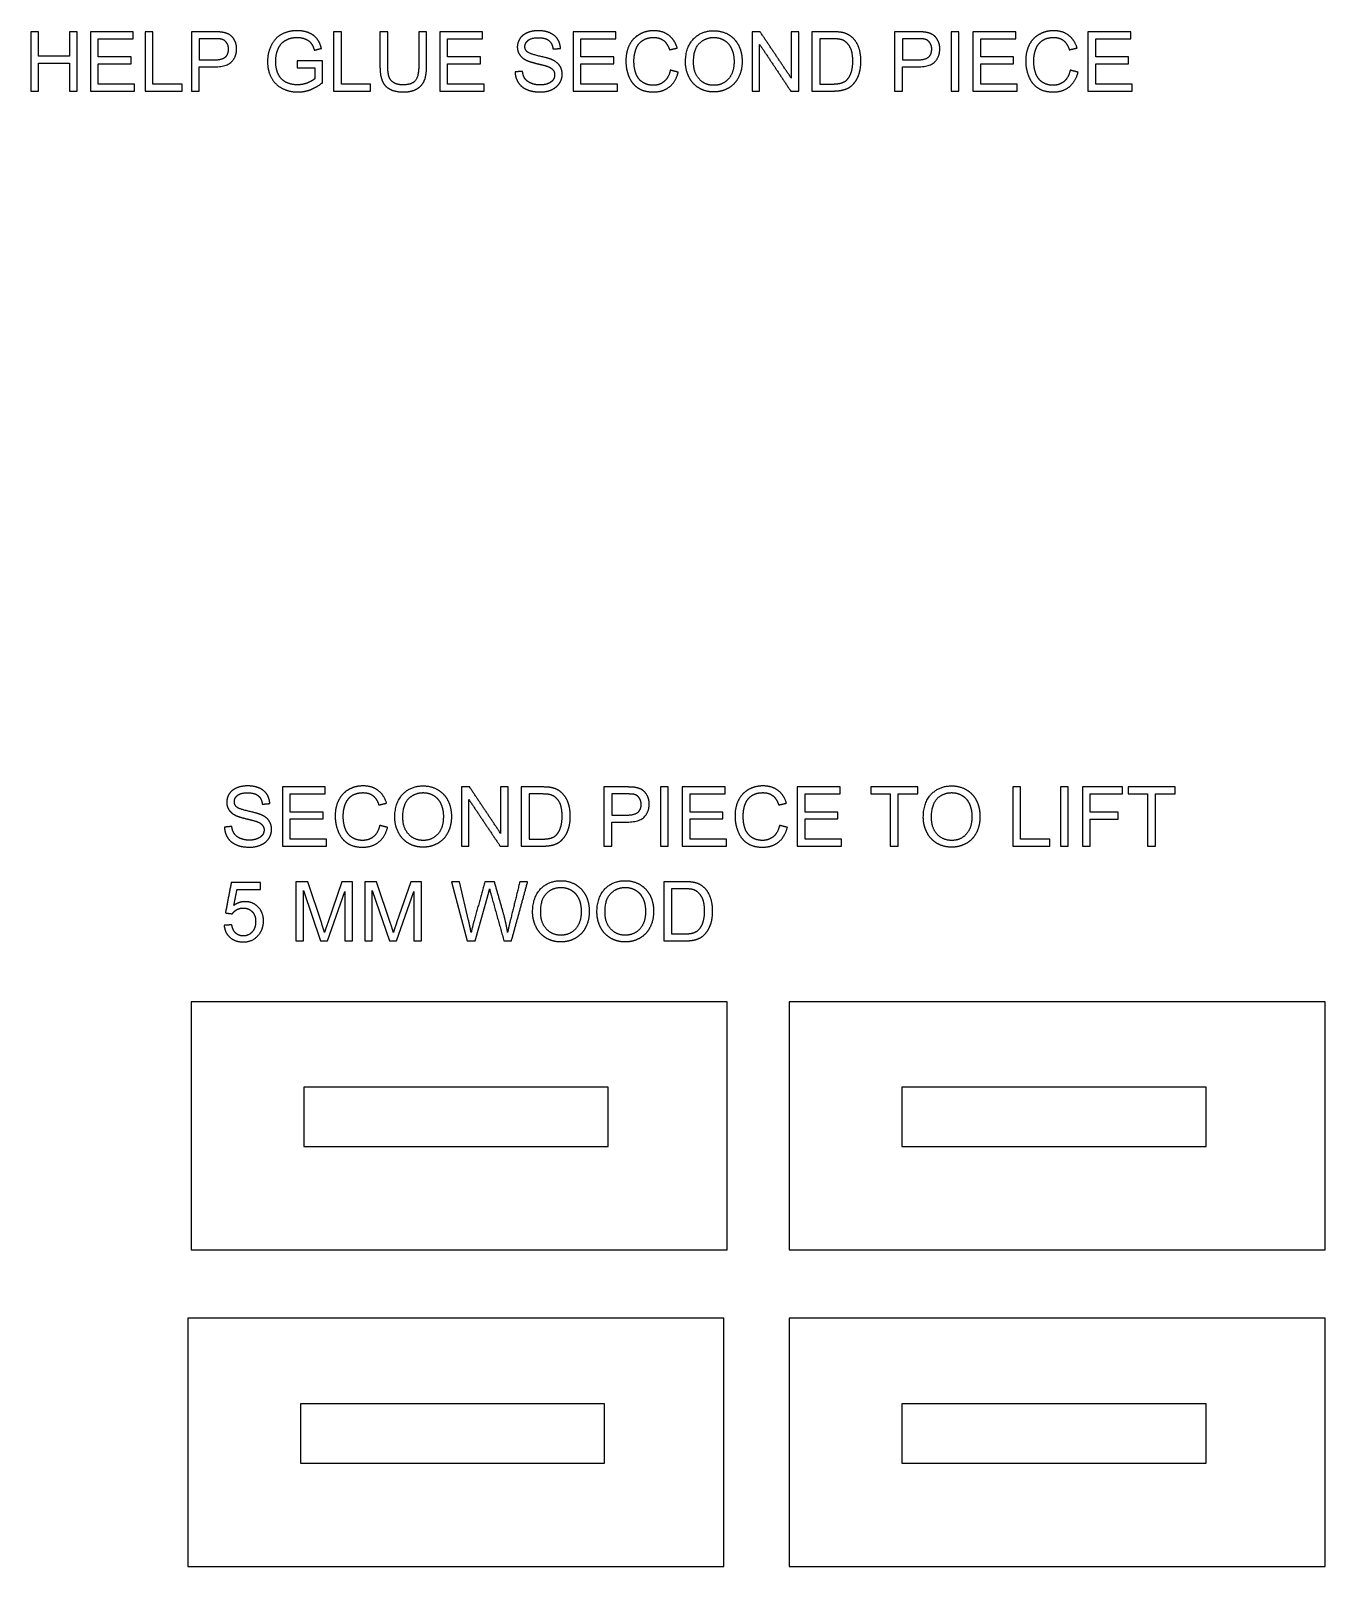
# Model space of a CAD drawing. Header units: millimetres. Extents: x -132 to 114, y -6 to 136.
# Drawn here: x 4.5 to 113.8, y -5.3 to 124.3 of the extents above; entities that cross this region are included whole.
import ezdxf

# ---------------------------------------------------------------- set-up
doc = ezdxf.new("R2010")
doc.units = ezdxf.units.MM
doc.layers.add('Layer 01', color=12, linetype='Continuous', true_color=0xc80000)
doc.layers.add('Layer 03', color=5, linetype='Continuous', true_color=0x0000ff)

msp = doc.modelspace()

# ---------------------------------------------------------------- linework, layer by layer
at = {"layer": 'Layer 01'}
for p, q in [((19.98, 124.21), (18.1, 124.21)), ((18.1, 124.21), (18.1, 119.21)), ((20.03, 123.62), (18.76, 123.62)), ((18.76, 123.62), (18.76, 121.84)), ((37.94, 124.21), (37.28, 124.21)), ((37.28, 124.21), (37.28, 121.33)), ((37.94, 121.32), (37.94, 124.21)), ((72.18, 124.21), (70.46, 124.21)), ((70.46, 124.21), (70.46, 119.21)), ((72.17, 123.62), (71.12, 123.62)), ((71.12, 123.62), (71.12, 119.8)), ((79.33, 124.21), (77.44, 124.21)), ((77.44, 124.21), (77.44, 119.21)), ((79.38, 123.62), (78.1, 123.62)), ((78.1, 123.62), (78.1, 121.84)), ((18.76, 121.84), (20.05, 121.84)), ((78.1, 121.84), (79.39, 121.84)), ((18.76, 119.21), (18.76, 121.25)), ((18.76, 121.25), (20.04, 121.25)), ((29.15, 121.76), (27.03, 121.76)), ((27.03, 121.76), (27.03, 121.17)), ((27.03, 121.17), (28.5, 121.17)), ((28.5, 121.17), (28.5, 120.24)), ((29.15, 119.91), (29.15, 121.76)), ((78.1, 119.21), (78.1, 121.25)), ((78.1, 121.25), (79.38, 121.25)), ((71.12, 119.8), (72.19, 119.8)), ((18.1, 119.21), (18.76, 119.21)), ((70.46, 119.21), (72.26, 119.21)), ((77.44, 119.21), (78.1, 119.21)), ((47.66, 60.47), (45.93, 60.47)), ((45.93, 60.47), (45.93, 55.48)), ((47.65, 59.88), (46.6, 59.88)), ((46.6, 59.88), (46.6, 56.07)), ((54.8, 60.47), (52.91, 60.47)), ((52.91, 60.47), (52.91, 55.48)), ((54.85, 59.88), (53.58, 59.88)), ((53.58, 59.88), (53.58, 58.1)), ((53.58, 58.1), (54.87, 58.1)), ((53.58, 55.48), (53.58, 57.51)), ((53.58, 57.51), (54.86, 57.51)), ((46.6, 56.07), (47.66, 56.07)), ((45.93, 55.48), (47.74, 55.48)), ((52.91, 55.48), (53.58, 55.48)), ((27.91, 52.47), (26.91, 52.47)), ((26.91, 52.47), (26.91, 47.48)), ((29.09, 48.94), (27.91, 52.47)), ((30.79, 52.47), (29.6, 49)), ((31.68, 52.47), (30.79, 52.47)), ((31.68, 47.48), (31.68, 52.47)), ((33.72, 52.47), (32.73, 52.47)), ((32.73, 52.47), (32.73, 47.48)), ((34.91, 48.94), (33.72, 52.47)), ((36.61, 52.47), (35.41, 49)), ((37.5, 52.47), (36.61, 52.47)), ((37.5, 47.48), (37.5, 52.47)), ((40.73, 52.47), (40.05, 52.47)), ((40.05, 52.47), (41.37, 47.48)), ((41.49, 49.2), (40.73, 52.47)), ((59.67, 52.47), (57.95, 52.47)), ((57.95, 52.47), (57.95, 47.48)), ((59.66, 51.88), (58.61, 51.88)), ((58.61, 51.88), (58.61, 48.07)), ((27.55, 47.48), (27.55, 51.73)), ((27.55, 51.73), (29, 47.48)), ((29.59, 47.48), (31.04, 51.66)), ((31.04, 51.66), (31.04, 47.48)), ((33.36, 47.48), (33.36, 51.73)), ((33.36, 51.73), (34.81, 47.48)), ((35.41, 47.48), (36.86, 51.66)), ((36.86, 51.66), (36.86, 47.48)), ((42.05, 47.48), (43.11, 51.28)), ((58.61, 48.07), (59.68, 48.07)), ((26.91, 47.48), (27.55, 47.48)), ((29, 47.48), (29.59, 47.48)), ((31.04, 47.48), (31.68, 47.48)), ((32.73, 47.48), (33.36, 47.48)), ((34.81, 47.48), (35.41, 47.48)), ((36.86, 47.48), (37.5, 47.48)), ((41.37, 47.48), (42.05, 47.48)), ((57.95, 47.48), (59.75, 47.48))]:
    msp.add_line(p, q, dxfattribs=at)
for points in [[(5.2, 124.21), (4.87, 124.21), (4.54, 124.21)], [(4.54, 124.21), (4.54, 121.71), (4.54, 119.21)], [(5.2, 122.16), (5.2, 123.18), (5.2, 124.21)], [(8.46, 124.21), (8.13, 124.21), (7.8, 124.21)], [(7.8, 124.21), (7.8, 123.18), (7.8, 122.16)], [(8.46, 119.21), (8.46, 121.71), (8.46, 124.21)], [(13.18, 124.21), (11.38, 124.21), (9.57, 124.21)], [(9.57, 124.21), (9.57, 121.71), (9.57, 119.21)], [(10.23, 122.09), (10.23, 122.86), (10.23, 123.62)], [(10.23, 123.62), (11.71, 123.62), (13.18, 123.62)], [(13.18, 123.62), (13.18, 123.92), (13.18, 124.21)], [(14.85, 124.21), (14.52, 124.21), (14.19, 124.21)], [(14.19, 124.21), (14.19, 121.71), (14.19, 119.21)], [(14.85, 119.8), (14.85, 122.01), (14.85, 124.21)], [(30.75, 124.21), (30.42, 124.21), (30.09, 124.21)], [(30.09, 124.21), (30.09, 121.71), (30.09, 119.21)], [(30.75, 119.8), (30.75, 122.01), (30.75, 124.21)], [(34.67, 124.21), (34.34, 124.21), (34.01, 124.21)], [(34.01, 124.21), (34.01, 122.77), (34.01, 121.32)], [(34.67, 121.33), (34.67, 122.77), (34.67, 124.21)], [(42.67, 124.21), (40.86, 124.21), (39.06, 124.21)], [(39.06, 124.21), (39.06, 121.71), (39.06, 119.21)], [(39.72, 122.09), (39.72, 122.86), (39.72, 123.62)], [(39.72, 123.62), (41.19, 123.62), (42.67, 123.62)], [(42.67, 123.62), (42.67, 123.92), (42.67, 124.21)], [(53.92, 124.21), (52.11, 124.21), (50.31, 124.21)], [(50.31, 124.21), (50.31, 121.71), (50.31, 119.21)], [(50.97, 122.09), (50.97, 122.86), (50.97, 123.62)], [(50.97, 123.62), (52.44, 123.62), (53.92, 123.62)], [(53.92, 123.62), (53.92, 123.92), (53.92, 124.21)], [(66.09, 124.21), (65.75, 124.21), (65.41, 124.21)], [(65.41, 124.21), (65.41, 121.71), (65.41, 119.21)], [(66.05, 119.21), (66.05, 121.18), (66.05, 123.14)], [(66.05, 123.14), (67.36, 121.18), (68.67, 119.21)], [(68.72, 120.29), (67.4, 122.25), (66.09, 124.21)], [(69.35, 124.21), (69.03, 124.21), (68.72, 124.21)], [(68.72, 124.21), (68.72, 122.25), (68.72, 120.29)], [(69.35, 119.21), (69.35, 121.71), (69.35, 124.21)], [(82.87, 124.21), (82.54, 124.21), (82.21, 124.21)], [(82.21, 124.21), (82.21, 121.71), (82.21, 119.21)], [(82.87, 119.21), (82.87, 121.71), (82.87, 124.21)], [(87.66, 124.21), (85.86, 124.21), (84.05, 124.21)], [(84.05, 124.21), (84.05, 121.71), (84.05, 119.21)], [(84.71, 122.09), (84.71, 122.86), (84.71, 123.62)], [(84.71, 123.62), (86.19, 123.62), (87.66, 123.62)], [(87.66, 123.62), (87.66, 123.92), (87.66, 124.21)], [(97.36, 124.21), (95.55, 124.21), (93.75, 124.21)], [(93.75, 124.21), (93.75, 121.71), (93.75, 119.21)], [(94.41, 122.09), (94.41, 122.86), (94.41, 123.62)], [(94.41, 123.62), (95.88, 123.62), (97.36, 123.62)], [(97.36, 123.62), (97.36, 123.92), (97.36, 124.21)], [(7.8, 122.16), (6.5, 122.16), (5.2, 122.16)], [(13, 122.09), (11.61, 122.09), (10.23, 122.09)], [(13, 121.5), (13, 121.8), (13, 122.09)], [(28.47, 122.65), (28.77, 122.73), (29.07, 122.81)], [(42.48, 122.09), (41.1, 122.09), (39.72, 122.09)], [(42.48, 121.5), (42.48, 121.8), (42.48, 122.09)], [(48.61, 122.76), (48.92, 122.78), (49.24, 122.8)], [(53.73, 122.09), (52.35, 122.09), (50.97, 122.09)], [(53.73, 121.5), (53.73, 121.8), (53.73, 122.09)], [(58.44, 122.69), (58.77, 122.76), (59.09, 122.84)], [(87.48, 122.09), (86.09, 122.09), (84.71, 122.09)], [(87.48, 121.5), (87.48, 121.8), (87.48, 122.09)], [(92.18, 122.69), (92.51, 122.76), (92.83, 122.84)], [(97.17, 122.09), (95.79, 122.09), (94.41, 122.09)], [(97.17, 121.5), (97.17, 121.8), (97.17, 122.09)], [(5.2, 119.21), (5.2, 120.39), (5.2, 121.57)], [(5.2, 121.57), (6.5, 121.57), (7.8, 121.57)], [(7.8, 121.57), (7.8, 120.39), (7.8, 119.21)], [(10.23, 119.8), (10.23, 120.65), (10.23, 121.5)], [(10.23, 121.5), (11.61, 121.5), (13, 121.5)], [(39.72, 119.8), (39.72, 120.65), (39.72, 121.5)], [(39.72, 121.5), (41.1, 121.5), (42.48, 121.5)], [(46.04, 120.87), (45.72, 120.85), (45.41, 120.82)], [(50.97, 119.8), (50.97, 120.65), (50.97, 121.5)], [(50.97, 121.5), (52.35, 121.5), (53.73, 121.5)], [(59.18, 120.8), (58.85, 120.88), (58.51, 120.97)], [(84.71, 119.8), (84.71, 120.65), (84.71, 121.5)], [(84.71, 121.5), (86.09, 121.5), (87.48, 121.5)], [(92.92, 120.8), (92.59, 120.88), (92.26, 120.97)], [(94.41, 119.8), (94.41, 120.65), (94.41, 121.5)], [(94.41, 121.5), (95.79, 121.5), (97.17, 121.5)], [(13.3, 119.8), (11.77, 119.8), (10.23, 119.8)], [(13.3, 119.21), (13.3, 119.51), (13.3, 119.8)], [(17.31, 119.8), (16.08, 119.8), (14.85, 119.8)], [(17.31, 119.21), (17.31, 119.51), (17.31, 119.8)], [(33.21, 119.8), (31.98, 119.8), (30.75, 119.8)], [(33.21, 119.21), (33.21, 119.51), (33.21, 119.8)], [(42.79, 119.8), (41.25, 119.8), (39.72, 119.8)], [(42.79, 119.21), (42.79, 119.51), (42.79, 119.8)], [(54.04, 119.8), (52.5, 119.8), (50.97, 119.8)], [(54.04, 119.21), (54.04, 119.51), (54.04, 119.8)], [(87.78, 119.8), (86.24, 119.8), (84.71, 119.8)], [(87.78, 119.21), (87.78, 119.51), (87.78, 119.8)], [(97.48, 119.8), (95.94, 119.8), (94.41, 119.8)], [(97.48, 119.21), (97.48, 119.51), (97.48, 119.8)], [(4.54, 119.21), (4.87, 119.21), (5.2, 119.21)], [(7.8, 119.21), (8.13, 119.21), (8.46, 119.21)], [(9.57, 119.21), (11.44, 119.21), (13.3, 119.21)], [(14.19, 119.21), (15.75, 119.21), (17.31, 119.21)], [(30.09, 119.21), (31.65, 119.21), (33.21, 119.21)], [(39.06, 119.21), (40.92, 119.21), (42.79, 119.21)], [(50.31, 119.21), (52.17, 119.21), (54.04, 119.21)], [(65.41, 119.21), (65.73, 119.21), (66.05, 119.21)], [(68.67, 119.21), (69.01, 119.21), (69.35, 119.21)], [(82.21, 119.21), (82.54, 119.21), (82.87, 119.21)], [(84.05, 119.21), (85.91, 119.21), (87.78, 119.21)], [(93.75, 119.21), (95.61, 119.21), (97.48, 119.21)], [(29.39, 60.47), (27.59, 60.47), (25.78, 60.47)], [(25.78, 60.47), (25.78, 57.97), (25.78, 55.48)], [(26.44, 58.35), (26.44, 59.12), (26.44, 59.88)], [(26.44, 59.88), (27.92, 59.88), (29.39, 59.88)], [(29.39, 59.88), (29.39, 60.18), (29.39, 60.47)], [(41.57, 60.47), (41.23, 60.47), (40.89, 60.47)], [(40.89, 60.47), (40.89, 57.97), (40.89, 55.48)], [(44.19, 56.55), (42.88, 58.51), (41.57, 60.47)], [(44.82, 60.47), (44.51, 60.47), (44.19, 60.47)], [(44.19, 60.47), (44.19, 58.51), (44.19, 56.55)], [(44.82, 55.48), (44.82, 57.97), (44.82, 60.47)], [(58.34, 60.47), (58.01, 60.47), (57.68, 60.47)], [(57.68, 60.47), (57.68, 57.97), (57.68, 55.48)], [(58.34, 55.48), (58.34, 57.97), (58.34, 60.47)], [(63.14, 60.47), (61.33, 60.47), (59.52, 60.47)], [(59.52, 60.47), (59.52, 57.97), (59.52, 55.48)], [(60.18, 58.35), (60.18, 59.12), (60.18, 59.88)], [(60.18, 59.88), (61.66, 59.88), (63.14, 59.88)], [(63.14, 59.88), (63.14, 60.18), (63.14, 60.47)], [(72.83, 60.47), (71.03, 60.47), (69.22, 60.47)], [(69.22, 60.47), (69.22, 57.97), (69.22, 55.48)], [(69.88, 58.35), (69.88, 59.12), (69.88, 59.88)], [(69.88, 59.88), (71.36, 59.88), (72.83, 59.88)], [(72.83, 59.88), (72.83, 60.18), (72.83, 60.47)], [(79.39, 60.47), (77.41, 60.47), (75.43, 60.47)], [(75.43, 60.47), (75.43, 60.18), (75.43, 59.88)], [(75.43, 59.88), (76.25, 59.88), (77.07, 59.88)], [(77.07, 59.88), (77.07, 57.68), (77.07, 55.48)], [(77.73, 55.48), (77.73, 57.68), (77.73, 59.88)], [(77.73, 59.88), (78.56, 59.88), (79.39, 59.88)], [(79.39, 59.88), (79.39, 60.18), (79.39, 60.47)], [(88.07, 60.47), (87.74, 60.47), (87.41, 60.47)], [(87.41, 60.47), (87.41, 57.97), (87.41, 55.48)], [(88.07, 56.07), (88.07, 58.27), (88.07, 60.47)], [(92.09, 60.47), (91.76, 60.47), (91.43, 60.47)], [(91.43, 60.47), (91.43, 57.97), (91.43, 55.48)], [(92.09, 55.48), (92.09, 57.97), (92.09, 60.47)], [(96.66, 60.47), (94.98, 60.47), (93.29, 60.47)], [(93.29, 60.47), (93.29, 57.97), (93.29, 55.48)], [(93.95, 58.34), (93.95, 59.11), (93.95, 59.88)], [(93.95, 59.88), (95.31, 59.88), (96.66, 59.88)], [(96.66, 59.88), (96.66, 60.18), (96.66, 60.47)], [(101.1, 60.47), (99.12, 60.47), (97.14, 60.47)], [(97.14, 60.47), (97.14, 60.18), (97.14, 59.88)], [(97.14, 59.88), (97.97, 59.88), (98.79, 59.88)], [(98.79, 59.88), (98.79, 57.68), (98.79, 55.48)], [(99.45, 55.48), (99.45, 57.68), (99.45, 59.88)], [(99.45, 59.88), (100.28, 59.88), (101.1, 59.88)], [(101.1, 59.88), (101.1, 60.18), (101.1, 60.47)], [(24.08, 59.02), (24.4, 59.04), (24.71, 59.07)], [(29.21, 58.35), (27.82, 58.35), (26.44, 58.35)], [(29.21, 57.77), (29.21, 58.06), (29.21, 58.35)], [(33.91, 58.95), (34.24, 59.03), (34.56, 59.1)], [(41.52, 55.48), (41.52, 57.44), (41.52, 59.4)], [(41.52, 59.4), (42.83, 57.44), (44.15, 55.48)], [(62.95, 58.35), (61.57, 58.35), (60.18, 58.35)], [(62.95, 57.77), (62.95, 58.06), (62.95, 58.35)], [(67.66, 58.95), (67.98, 59.03), (68.31, 59.1)], [(72.65, 58.35), (71.26, 58.35), (69.88, 58.35)], [(72.65, 57.77), (72.65, 58.06), (72.65, 58.35)], [(96.3, 58.34), (95.12, 58.34), (93.95, 58.34)], [(96.3, 57.75), (96.3, 58.04), (96.3, 58.34)], [(21.51, 57.14), (21.2, 57.11), (20.89, 57.08)], [(26.44, 56.07), (26.44, 56.92), (26.44, 57.77)], [(26.44, 57.77), (27.82, 57.77), (29.21, 57.77)], [(34.65, 57.06), (34.32, 57.14), (33.99, 57.23)], [(60.18, 56.07), (60.18, 56.92), (60.18, 57.77)], [(60.18, 57.77), (61.57, 57.77), (62.95, 57.77)], [(68.39, 57.06), (68.06, 57.14), (67.73, 57.23)], [(69.88, 56.07), (69.88, 56.92), (69.88, 57.77)], [(69.88, 57.77), (71.26, 57.77), (72.65, 57.77)], [(93.95, 55.48), (93.95, 56.61), (93.95, 57.75)], [(93.95, 57.75), (95.12, 57.75), (96.3, 57.75)], [(29.51, 56.07), (27.98, 56.07), (26.44, 56.07)], [(29.51, 55.48), (29.51, 55.77), (29.51, 56.07)], [(63.25, 56.07), (61.72, 56.07), (60.18, 56.07)], [(63.25, 55.48), (63.25, 55.77), (63.25, 56.07)], [(72.95, 56.07), (71.42, 56.07), (69.88, 56.07)], [(72.95, 55.48), (72.95, 55.77), (72.95, 56.07)], [(90.53, 56.07), (89.3, 56.07), (88.07, 56.07)], [(90.53, 55.48), (90.53, 55.77), (90.53, 56.07)], [(25.78, 55.48), (27.65, 55.48), (29.51, 55.48)], [(40.89, 55.48), (41.2, 55.48), (41.52, 55.48)], [(44.15, 55.48), (44.48, 55.48), (44.82, 55.48)], [(57.68, 55.48), (58.01, 55.48), (58.34, 55.48)], [(59.52, 55.48), (61.39, 55.48), (63.25, 55.48)], [(69.22, 55.48), (71.08, 55.48), (72.95, 55.48)], [(77.07, 55.48), (77.4, 55.48), (77.73, 55.48)], [(87.41, 55.48), (88.97, 55.48), (90.53, 55.48)], [(91.43, 55.48), (91.76, 55.48), (92.09, 55.48)], [(93.29, 55.48), (93.62, 55.48), (93.95, 55.48)], [(98.79, 55.48), (99.12, 55.48), (99.45, 55.48)], [(21.46, 52.4), (21.21, 51.12), (20.97, 49.84)], [(23.94, 52.4), (22.7, 52.4), (21.46, 52.4)], [(23.94, 51.82), (23.94, 52.11), (23.94, 52.4)], [(42.87, 52.47), (42.4, 50.79), (41.92, 49.1)], [(43.67, 52.47), (43.27, 52.47), (42.87, 52.47)], [(43.11, 51.28), (43.18, 51.53), (43.26, 51.87)], [(43.26, 51.87), (43.28, 51.76), (43.41, 51.28)], [(44.39, 49.94), (44.03, 51.21), (43.67, 52.47)], [(45.81, 52.47), (45.42, 50.87), (45.02, 49.26)], [(45.1, 47.48), (45.79, 49.97), (46.47, 52.47)], [(46.47, 52.47), (46.14, 52.47), (45.81, 52.47)], [(21.68, 50.48), (21.81, 51.15), (21.95, 51.82)], [(21.95, 51.82), (22.94, 51.82), (23.94, 51.82)], [(43.41, 51.28), (43.94, 49.38), (44.47, 47.48)], [(20.97, 49.84), (21.26, 49.8), (21.55, 49.76)], [(44.78, 48.18), (44.66, 49), (44.39, 49.94)], [(45.02, 49.26), (44.87, 48.65), (44.78, 48.18)], [(21.51, 48.84), (21.19, 48.81), (20.86, 48.79)], [(29.33, 48.2), (29.25, 48.44), (29.09, 48.94)], [(29.6, 49), (29.41, 48.47), (29.33, 48.2)], [(35.14, 48.2), (35.07, 48.44), (34.91, 48.94)], [(35.41, 49), (35.23, 48.47), (35.14, 48.2)], [(41.7, 48.18), (41.61, 48.68), (41.49, 49.2)], [(41.92, 49.1), (41.89, 48.98), (41.7, 48.18)], [(44.47, 47.48), (44.78, 47.48), (45.1, 47.48)]]:
    msp.add_open_spline(points, degree=2, dxfattribs=at)
for points, knots in [([(20.04, 121.25), (21.1, 121.25), (21.5, 121.69), (21.91, 122.13), (21.91, 122.77), (21.91, 123.14), (21.76, 123.45), (21.61, 123.76), (21.36, 123.93), (21.11, 124.1), (20.74, 124.16), (20.48, 124.21), (19.98, 124.21)], [-8, -8, -8, -7, -7, -6, -6, -5, -5, -4, -4, -3, -3, -2, -2, -2]), ([(20.05, 121.84), (20.69, 121.84), (20.96, 122.07), (21.23, 122.31), (21.23, 122.75), (21.23, 123.06), (21.07, 123.28), (20.91, 123.51), (20.65, 123.58), (20.48, 123.62), (20.03, 123.62)], [1, 1, 1, 2, 2, 3, 3, 4, 4, 5, 5, 6, 6, 6]), ([(29.07, 122.81), (28.94, 123.32), (28.69, 123.63), (28.44, 123.94), (28.01, 124.12), (27.57, 124.3), (27.03, 124.3), (26.28, 124.3), (25.71, 123.99), (25.13, 123.68), (24.83, 123.05), (24.52, 122.42), (24.52, 121.69), (24.52, 120.95), (24.83, 120.36), (25.14, 119.76), (25.74, 119.44), (26.34, 119.13), (27.08, 119.13), (27.62, 119.13), (28.14, 119.32), (28.66, 119.52), (29.15, 119.91)], [-16, -16, -16, -15, -15, -14, -14, -13, -13, -12, -12, -11, -11, -10, -10, -9, -9, -8, -8, -7, -7, -6, -6, -5, -5, -5]), ([(28.5, 120.24), (28.29, 120.06), (27.88, 119.89), (27.47, 119.73), (27.04, 119.73), (26.54, 119.73), (26.1, 119.94), (25.67, 120.16), (25.44, 120.61), (25.21, 121.06), (25.21, 121.73), (25.21, 122.27), (25.4, 122.74), (25.51, 123), (25.71, 123.23), (25.91, 123.45), (26.24, 123.59), (26.58, 123.73), (27.03, 123.73), (27.41, 123.73), (27.72, 123.6), (28.03, 123.47), (28.19, 123.25), (28.36, 123.03), (28.47, 122.65)], [-29, -29, -29, -28, -28, -27, -27, -26, -26, -25, -25, -24, -24, -23, -23, -22, -22, -21, -21, -20, -20, -19, -19, -18, -18, -17, -17, -17]), ([(45.41, 120.82), (45.43, 120.32), (45.69, 119.92), (45.95, 119.52), (46.41, 119.33), (46.87, 119.13), (47.54, 119.13), (48.08, 119.13), (48.51, 119.32), (48.93, 119.52), (49.16, 119.87), (49.39, 120.23), (49.39, 120.63), (49.39, 121.03), (49.18, 121.34), (48.97, 121.64), (48.54, 121.85), (48.24, 121.98), (47.43, 122.16), (46.63, 122.35), (46.44, 122.52), (46.24, 122.69), (46.24, 122.96), (46.24, 123.27), (46.52, 123.49), (46.79, 123.71), (47.39, 123.71), (47.97, 123.71), (48.26, 123.47), (48.56, 123.23), (48.61, 122.76)], [-50, -50, -50, -49, -49, -48, -48, -47, -47, -46, -46, -45, -45, -44, -44, -43, -43, -42, -42, -41, -41, -40, -40, -39, -39, -38, -38, -37, -37, -36, -36, -35, -35, -35]), ([(49.24, 122.8), (49.22, 123.24), (49, 123.59), (48.77, 123.94), (48.34, 124.12), (47.92, 124.3), (47.36, 124.3), (46.86, 124.3), (46.45, 124.13), (46.03, 123.96), (45.82, 123.63), (45.6, 123.3), (45.6, 122.92), (45.6, 122.57), (45.78, 122.3), (45.96, 122.02), (46.31, 121.83), (46.59, 121.69), (47.28, 121.52), (47.97, 121.35), (48.17, 121.28), (48.48, 121.16), (48.62, 120.98), (48.75, 120.81), (48.75, 120.57), (48.75, 120.34), (48.61, 120.14), (48.47, 119.95), (48.18, 119.83), (47.89, 119.72), (47.51, 119.72), (47.09, 119.72), (46.75, 119.87), (46.4, 120.02), (46.24, 120.26), (46.08, 120.5), (46.04, 120.87)], [-34, -34, -34, -33, -33, -32, -32, -31, -31, -30, -30, -29, -29, -28, -28, -27, -27, -26, -26, -25, -25, -24, -24, -23, -23, -22, -22, -21, -21, -20, -20, -19, -19, -18, -18, -17, -17, -16, -16, -16]), ([(59.09, 122.84), (58.89, 123.53), (58.38, 123.91), (57.87, 124.3), (57.12, 124.3), (56.46, 124.3), (55.91, 123.99), (55.36, 123.69), (55.06, 123.11), (54.76, 122.53), (54.76, 121.75), (54.76, 121.03), (55.02, 120.41), (55.29, 119.79), (55.79, 119.46), (56.3, 119.13), (57.11, 119.13), (57.89, 119.13), (58.43, 119.56), (58.97, 119.98), (59.18, 120.8)], [-21, -21, -21, -20, -20, -19, -19, -18, -18, -17, -17, -16, -16, -15, -15, -14, -14, -13, -13, -12, -12, -11, -11, -11]), ([(58.51, 120.97), (58.38, 120.34), (57.99, 120.02), (57.61, 119.69), (57.05, 119.69), (56.6, 119.69), (56.2, 119.93), (55.81, 120.17), (55.63, 120.64), (55.44, 121.12), (55.44, 121.75), (55.44, 122.25), (55.6, 122.71), (55.75, 123.18), (56.14, 123.45), (56.53, 123.73), (57.1, 123.73), (57.6, 123.73), (57.94, 123.48), (58.27, 123.23), (58.44, 122.69)], [-32, -32, -32, -31, -31, -30, -30, -29, -29, -28, -28, -27, -27, -26, -26, -25, -25, -24, -24, -23, -23, -22, -22, -22]), ([(59.79, 121.65), (59.79, 120.99), (60.08, 120.4), (60.36, 119.81), (60.92, 119.47), (61.47, 119.13), (62.18, 119.13), (62.83, 119.13), (63.39, 119.44), (63.95, 119.75), (64.26, 120.35), (64.57, 120.95), (64.57, 121.71), (64.57, 122.46), (64.28, 123.05), (63.99, 123.64), (63.43, 123.97), (62.87, 124.3), (62.18, 124.3), (61.13, 124.3), (60.46, 123.6), (59.79, 122.89), (59.79, 121.65)], [-11, -11, -11, -10, -10, -9, -9, -8, -8, -7, -7, -6, -6, -5, -5, -4, -4, -3, -3, -2, -2, -1, -1, 0, 0, 0]), ([(60.47, 121.64), (60.47, 120.73), (60.96, 120.21), (61.44, 119.69), (62.18, 119.69), (62.92, 119.69), (63.4, 120.22), (63.89, 120.74), (63.89, 121.71), (63.89, 122.32), (63.68, 122.77), (63.47, 123.23), (63.08, 123.48), (62.68, 123.73), (62.19, 123.73), (61.48, 123.73), (60.98, 123.25), (60.47, 122.77), (60.47, 121.64)], [0, 0, 0, 1, 1, 2, 2, 3, 3, 4, 4, 5, 5, 6, 6, 7, 7, 8, 8, 9, 9, 9]), ([(72.19, 119.8), (72.68, 119.8), (72.96, 119.9), (73.25, 119.99), (73.41, 120.15), (73.65, 120.39), (73.78, 120.79), (73.91, 121.18), (73.91, 121.75), (73.91, 122.53), (73.65, 122.95), (73.4, 123.38), (73.03, 123.52), (72.76, 123.62), (72.17, 123.62)], [1, 1, 1, 2, 2, 3, 3, 4, 4, 5, 5, 6, 6, 7, 7, 8, 8, 8]), ([(72.26, 119.21), (72.72, 119.21), (73.07, 119.3), (73.42, 119.38), (73.66, 119.55), (73.91, 119.72), (74.12, 120), (74.33, 120.29), (74.46, 120.73), (74.59, 121.17), (74.59, 121.74), (74.59, 122.41), (74.4, 122.93), (74.2, 123.45), (73.8, 123.78), (73.5, 124.04), (73.07, 124.14), (72.76, 124.21), (72.18, 124.21)], [-11, -11, -11, -10, -10, -9, -9, -8, -8, -7, -7, -6, -6, -5, -5, -4, -4, -3, -3, -2, -2, -2]), ([(79.38, 121.25), (80.44, 121.25), (80.85, 121.69), (81.25, 122.13), (81.25, 122.77), (81.25, 123.14), (81.1, 123.45), (80.95, 123.76), (80.7, 123.93), (80.45, 124.1), (80.09, 124.16), (79.82, 124.21), (79.33, 124.21)], [-8, -8, -8, -7, -7, -6, -6, -5, -5, -4, -4, -3, -3, -2, -2, -2]), ([(79.39, 121.84), (80.03, 121.84), (80.3, 122.07), (80.57, 122.31), (80.57, 122.75), (80.57, 123.06), (80.41, 123.28), (80.26, 123.51), (80, 123.58), (79.83, 123.62), (79.38, 123.62)], [1, 1, 1, 2, 2, 3, 3, 4, 4, 5, 5, 6, 6, 6]), ([(92.83, 122.84), (92.63, 123.53), (92.12, 123.91), (91.61, 124.3), (90.86, 124.3), (90.2, 124.3), (89.65, 123.99), (89.1, 123.69), (88.8, 123.11), (88.5, 122.53), (88.5, 121.75), (88.5, 121.03), (88.77, 120.41), (89.03, 119.79), (89.54, 119.46), (90.04, 119.13), (90.85, 119.13), (91.63, 119.13), (92.17, 119.56), (92.71, 119.98), (92.92, 120.8)], [-21, -21, -21, -20, -20, -19, -19, -18, -18, -17, -17, -16, -16, -15, -15, -14, -14, -13, -13, -12, -12, -11, -11, -11]), ([(92.26, 120.97), (92.12, 120.34), (91.74, 120.02), (91.35, 119.69), (90.79, 119.69), (90.34, 119.69), (89.95, 119.93), (89.55, 120.17), (89.37, 120.64), (89.18, 121.12), (89.18, 121.75), (89.18, 122.25), (89.34, 122.71), (89.5, 123.18), (89.88, 123.45), (90.27, 123.73), (90.85, 123.73), (91.35, 123.73), (91.68, 123.48), (92.01, 123.23), (92.18, 122.69)], [-32, -32, -32, -31, -31, -30, -30, -29, -29, -28, -28, -27, -27, -26, -26, -25, -25, -24, -24, -23, -23, -22, -22, -22]), ([(34.01, 121.32), (34.01, 120.53), (34.2, 120.07), (34.39, 119.61), (34.84, 119.37), (35.29, 119.13), (35.99, 119.13), (36.71, 119.13), (37.16, 119.41), (37.6, 119.68), (37.77, 120.13), (37.94, 120.57), (37.94, 121.32)], [-8, -8, -8, -7, -7, -6, -6, -5, -5, -4, -4, -3, -3, -2, -2, -2]), ([(37.28, 121.33), (37.28, 120.39), (36.97, 120.06), (36.66, 119.73), (35.93, 119.73), (35.51, 119.73), (35.21, 119.89), (34.92, 120.06), (34.79, 120.37), (34.67, 120.68), (34.67, 121.33)], [-16, -16, -16, -15, -15, -14, -14, -13, -13, -12, -12, -11, -11, -11]), ([(20.89, 57.08), (20.9, 56.58), (21.16, 56.18), (21.42, 55.79), (21.88, 55.59), (22.34, 55.39), (23.02, 55.39), (23.55, 55.39), (23.98, 55.59), (24.41, 55.78), (24.64, 56.14), (24.86, 56.49), (24.86, 56.89), (24.86, 57.29), (24.66, 57.6), (24.45, 57.91), (24.01, 58.11), (23.71, 58.24), (22.91, 58.43), (22.1, 58.61), (21.91, 58.78), (21.72, 58.96), (21.72, 59.23), (21.72, 59.54), (21.99, 59.76), (22.26, 59.98), (22.86, 59.98), (23.44, 59.98), (23.73, 59.73), (24.03, 59.49), (24.08, 59.02)], [-50, -50, -50, -49, -49, -48, -48, -47, -47, -46, -46, -45, -45, -44, -44, -43, -43, -42, -42, -41, -41, -40, -40, -39, -39, -38, -38, -37, -37, -36, -36, -35, -35, -35]), ([(24.71, 59.07), (24.7, 59.5), (24.47, 59.85), (24.24, 60.2), (23.82, 60.38), (23.39, 60.56), (22.84, 60.56), (22.33, 60.56), (21.92, 60.39), (21.51, 60.22), (21.29, 59.89), (21.08, 59.56), (21.08, 59.18), (21.08, 58.84), (21.25, 58.56), (21.43, 58.28), (21.79, 58.09), (22.06, 57.95), (22.75, 57.78), (23.44, 57.62), (23.64, 57.54), (23.95, 57.42), (24.09, 57.24), (24.23, 57.07), (24.23, 56.83), (24.23, 56.6), (24.09, 56.41), (23.94, 56.21), (23.65, 56.1), (23.36, 55.98), (22.99, 55.98), (22.56, 55.98), (22.22, 56.13), (21.88, 56.28), (21.72, 56.52), (21.55, 56.76), (21.51, 57.14)], [-34, -34, -34, -33, -33, -32, -32, -31, -31, -30, -30, -29, -29, -28, -28, -27, -27, -26, -26, -25, -25, -24, -24, -23, -23, -22, -22, -21, -21, -20, -20, -19, -19, -18, -18, -17, -17, -16, -16, -16]), ([(34.56, 59.1), (34.36, 59.79), (33.85, 60.18), (33.34, 60.56), (32.59, 60.56), (31.93, 60.56), (31.38, 60.26), (30.83, 59.95), (30.53, 59.37), (30.23, 58.79), (30.23, 58.01), (30.23, 57.3), (30.5, 56.67), (30.76, 56.05), (31.27, 55.72), (31.77, 55.39), (32.58, 55.39), (33.36, 55.39), (33.9, 55.82), (34.44, 56.25), (34.65, 57.06)], [-21, -21, -21, -20, -20, -19, -19, -18, -18, -17, -17, -16, -16, -15, -15, -14, -14, -13, -13, -12, -12, -11, -11, -11]), ([(33.99, 57.23), (33.85, 56.6), (33.47, 56.28), (33.08, 55.96), (32.53, 55.96), (32.07, 55.96), (31.68, 56.19), (31.29, 56.43), (31.1, 56.9), (30.91, 57.38), (30.91, 58.02), (30.91, 58.51), (31.07, 58.97), (31.23, 59.44), (31.61, 59.72), (32, 59.99), (32.58, 59.99), (33.08, 59.99), (33.41, 59.74), (33.74, 59.49), (33.91, 58.95)], [-32, -32, -32, -31, -31, -30, -30, -29, -29, -28, -28, -27, -27, -26, -26, -25, -25, -24, -24, -23, -23, -22, -22, -22]), ([(35.26, 57.91), (35.26, 57.25), (35.55, 56.66), (35.84, 56.07), (36.39, 55.73), (36.95, 55.39), (37.65, 55.39), (38.3, 55.39), (38.87, 55.7), (39.43, 56.01), (39.73, 56.61), (40.04, 57.21), (40.04, 57.97), (40.04, 58.72), (39.75, 59.31), (39.46, 59.9), (38.9, 60.23), (38.35, 60.56), (37.66, 60.56), (36.6, 60.56), (35.93, 59.86), (35.26, 59.15), (35.26, 57.91)], [-11, -11, -11, -10, -10, -9, -9, -8, -8, -7, -7, -6, -6, -5, -5, -4, -4, -3, -3, -2, -2, -1, -1, 0, 0, 0]), ([(35.94, 57.9), (35.94, 57), (36.43, 56.48), (36.92, 55.96), (37.65, 55.96), (38.4, 55.96), (38.88, 56.48), (39.36, 57.01), (39.36, 57.97), (39.36, 58.58), (39.15, 59.04), (38.95, 59.49), (38.55, 59.74), (38.15, 59.99), (37.66, 59.99), (36.96, 59.99), (36.45, 59.51), (35.94, 59.03), (35.94, 57.9)], [0, 0, 0, 1, 1, 2, 2, 3, 3, 4, 4, 5, 5, 6, 6, 7, 7, 8, 8, 9, 9, 9]), ([(47.66, 56.07), (48.16, 56.07), (48.44, 56.16), (48.72, 56.25), (48.89, 56.42), (49.12, 56.65), (49.25, 57.05), (49.38, 57.45), (49.38, 58.01), (49.38, 58.8), (49.13, 59.22), (48.87, 59.64), (48.5, 59.78), (48.24, 59.88), (47.65, 59.88)], [1, 1, 1, 2, 2, 3, 3, 4, 4, 5, 5, 6, 6, 7, 7, 8, 8, 8]), ([(47.74, 55.48), (48.19, 55.48), (48.54, 55.56), (48.89, 55.65), (49.14, 55.81), (49.38, 55.98), (49.59, 56.27), (49.8, 56.55), (49.93, 56.99), (50.07, 57.43), (50.07, 58), (50.07, 58.67), (49.87, 59.19), (49.67, 59.71), (49.28, 60.04), (48.97, 60.3), (48.55, 60.4), (48.24, 60.47), (47.66, 60.47)], [-11, -11, -11, -10, -10, -9, -9, -8, -8, -7, -7, -6, -6, -5, -5, -4, -4, -3, -3, -2, -2, -2]), ([(54.86, 57.51), (55.92, 57.51), (56.32, 57.95), (56.73, 58.39), (56.73, 59.03), (56.73, 59.4), (56.58, 59.71), (56.43, 60.02), (56.18, 60.19), (55.93, 60.36), (55.56, 60.43), (55.3, 60.47), (54.8, 60.47)], [-8, -8, -8, -7, -7, -6, -6, -5, -5, -4, -4, -3, -3, -2, -2, -2]), ([(54.87, 58.1), (55.51, 58.1), (55.78, 58.34), (56.05, 58.57), (56.05, 59.01), (56.05, 59.32), (55.89, 59.54), (55.73, 59.77), (55.47, 59.84), (55.3, 59.88), (54.85, 59.88)], [1, 1, 1, 2, 2, 3, 3, 4, 4, 5, 5, 6, 6, 6]), ([(68.31, 59.1), (68.11, 59.79), (67.59, 60.18), (67.08, 60.56), (66.33, 60.56), (65.67, 60.56), (65.12, 60.26), (64.57, 59.95), (64.27, 59.37), (63.97, 58.79), (63.97, 58.01), (63.97, 57.3), (64.24, 56.67), (64.5, 56.05), (65.01, 55.72), (65.52, 55.39), (66.32, 55.39), (67.1, 55.39), (67.64, 55.82), (68.18, 56.25), (68.39, 57.06)], [-21, -21, -21, -20, -20, -19, -19, -18, -18, -17, -17, -16, -16, -15, -15, -14, -14, -13, -13, -12, -12, -11, -11, -11]), ([(67.73, 57.23), (67.59, 56.6), (67.21, 56.28), (66.82, 55.96), (66.27, 55.96), (65.81, 55.96), (65.42, 56.19), (65.03, 56.43), (64.84, 56.9), (64.66, 57.38), (64.66, 58.02), (64.66, 58.51), (64.81, 58.97), (64.97, 59.44), (65.36, 59.72), (65.74, 59.99), (66.32, 59.99), (66.82, 59.99), (67.15, 59.74), (67.48, 59.49), (67.66, 58.95)], [-32, -32, -32, -31, -31, -30, -30, -29, -29, -28, -28, -27, -27, -26, -26, -25, -25, -24, -24, -23, -23, -22, -22, -22]), ([(79.86, 57.91), (79.86, 57.25), (80.15, 56.66), (80.44, 56.07), (80.99, 55.73), (81.55, 55.39), (82.25, 55.39), (82.9, 55.39), (83.47, 55.7), (84.03, 56.01), (84.34, 56.61), (84.64, 57.21), (84.64, 57.97), (84.64, 58.72), (84.35, 59.31), (84.06, 59.9), (83.5, 60.23), (82.95, 60.56), (82.26, 60.56), (81.2, 60.56), (80.53, 59.86), (79.86, 59.15), (79.86, 57.91)], [-11, -11, -11, -10, -10, -9, -9, -8, -8, -7, -7, -6, -6, -5, -5, -4, -4, -3, -3, -2, -2, -1, -1, 0, 0, 0]), ([(80.55, 57.9), (80.55, 57), (81.03, 56.48), (81.52, 55.96), (82.25, 55.96), (83, 55.96), (83.48, 56.48), (83.96, 57.01), (83.96, 57.97), (83.96, 58.58), (83.75, 59.04), (83.55, 59.49), (83.15, 59.74), (82.75, 59.99), (82.26, 59.99), (81.56, 59.99), (81.05, 59.51), (80.55, 59.03), (80.55, 57.9)], [0, 0, 0, 1, 1, 2, 2, 3, 3, 4, 4, 5, 5, 6, 6, 7, 7, 8, 8, 9, 9, 9]), ([(46.89, 49.91), (46.89, 49.25), (47.18, 48.66), (47.46, 48.07), (48.02, 47.73), (48.57, 47.39), (49.28, 47.39), (49.93, 47.39), (50.49, 47.7), (51.05, 48.01), (51.36, 48.61), (51.67, 49.21), (51.67, 49.97), (51.67, 50.72), (51.38, 51.31), (51.08, 51.9), (50.53, 52.23), (49.97, 52.56), (49.28, 52.56), (48.22, 52.56), (47.56, 51.86), (46.89, 51.15), (46.89, 49.91)], [-11, -11, -11, -10, -10, -9, -9, -8, -8, -7, -7, -6, -6, -5, -5, -4, -4, -3, -3, -2, -2, -1, -1, 0, 0, 0]), ([(47.57, 49.9), (47.57, 49), (48.06, 48.48), (48.54, 47.96), (49.27, 47.96), (50.02, 47.96), (50.5, 48.48), (50.99, 49.01), (50.99, 49.97), (50.99, 50.58), (50.78, 51.04), (50.57, 51.49), (50.18, 51.74), (49.78, 51.99), (49.28, 51.99), (48.58, 51.99), (48.08, 51.51), (47.57, 51.03), (47.57, 49.9)], [0, 0, 0, 1, 1, 2, 2, 3, 3, 4, 4, 5, 5, 6, 6, 7, 7, 8, 8, 9, 9, 9]), ([(52.32, 49.91), (52.32, 49.25), (52.6, 48.66), (52.89, 48.07), (53.45, 47.73), (54, 47.39), (54.71, 47.39), (55.36, 47.39), (55.92, 47.7), (56.48, 48.01), (56.79, 48.61), (57.1, 49.21), (57.1, 49.97), (57.1, 50.72), (56.81, 51.31), (56.51, 51.9), (55.96, 52.23), (55.4, 52.56), (54.71, 52.56), (53.65, 52.56), (52.99, 51.86), (52.32, 51.15), (52.32, 49.91)], [-11, -11, -11, -10, -10, -9, -9, -8, -8, -7, -7, -6, -6, -5, -5, -4, -4, -3, -3, -2, -2, -1, -1, 0, 0, 0]), ([(53, 49.9), (53, 49), (53.49, 48.48), (53.97, 47.96), (54.7, 47.96), (55.45, 47.96), (55.93, 48.48), (56.42, 49.01), (56.42, 49.97), (56.42, 50.58), (56.21, 51.04), (56, 51.49), (55.61, 51.74), (55.21, 51.99), (54.71, 51.99), (54.01, 51.99), (53.51, 51.51), (53, 51.03), (53, 49.9)], [0, 0, 0, 1, 1, 2, 2, 3, 3, 4, 4, 5, 5, 6, 6, 7, 7, 8, 8, 9, 9, 9]), ([(59.68, 48.07), (60.17, 48.07), (60.45, 48.16), (60.73, 48.25), (60.9, 48.42), (61.14, 48.65), (61.27, 49.05), (61.4, 49.45), (61.4, 50.01), (61.4, 50.8), (61.14, 51.22), (60.88, 51.64), (60.52, 51.78), (60.25, 51.88), (59.66, 51.88)], [1, 1, 1, 2, 2, 3, 3, 4, 4, 5, 5, 6, 6, 7, 7, 8, 8, 8]), ([(59.75, 47.48), (60.21, 47.48), (60.55, 47.56), (60.9, 47.65), (61.15, 47.81), (61.4, 47.98), (61.61, 48.27), (61.81, 48.55), (61.95, 48.99), (62.08, 49.43), (62.08, 50), (62.08, 50.67), (61.88, 51.19), (61.69, 51.71), (61.29, 52.04), (60.99, 52.3), (60.56, 52.4), (60.25, 52.47), (59.67, 52.47)], [-11, -11, -11, -10, -10, -9, -9, -8, -8, -7, -7, -6, -6, -5, -5, -4, -4, -3, -3, -2, -2, -2]), ([(20.86, 48.79), (20.92, 48.15), (21.36, 47.77), (21.79, 47.39), (22.47, 47.39), (23.3, 47.39), (23.78, 48), (24.18, 48.49), (24.18, 49.17), (24.18, 49.88), (23.73, 50.34), (23.28, 50.79), (22.62, 50.79), (22.13, 50.79), (21.68, 50.48)], [-29, -29, -29, -28, -28, -27, -27, -26, -26, -25, -25, -24, -24, -23, -23, -22, -22, -22]), ([(21.55, 49.76), (21.68, 49.98), (21.92, 50.11), (22.16, 50.25), (22.46, 50.25), (22.94, 50.25), (23.23, 49.94), (23.52, 49.64), (23.52, 49.12), (23.52, 48.56), (23.22, 48.23), (22.91, 47.9), (22.47, 47.9), (22.1, 47.9), (21.84, 48.13), (21.58, 48.37), (21.51, 48.84)], [-16, -16, -16, -15, -15, -14, -14, -13, -13, -12, -12, -11, -11, -10, -10, -9, -9, -8, -8, -8])]:
    msp.add_open_spline(points, degree=2, knots=knots, dxfattribs=at)
at = {"layer": 'Layer 03'}
for points in [[(18.09, 21.4), (63.32, 21.4), (63.32, 42.34), (18.09, 42.34)], [(68.55, 21.4), (113.78, 21.4), (113.78, 42.34), (68.55, 42.34)], [(27.59, 35.12), (27.59, 30.12), (53.26, 30.12), (53.26, 35.12)], [(78.05, 35.12), (78.05, 30.12), (103.72, 30.12), (103.72, 35.12)], [(17.8, -5.31), (63.04, -5.31), (63.04, 15.64), (17.8, 15.64)], [(68.55, -5.31), (113.78, -5.31), (113.78, 15.64), (68.55, 15.64)], [(27.3, 8.41), (27.3, 3.41), (52.97, 3.41), (52.97, 8.41)], [(78.05, 8.41), (78.05, 3.41), (103.72, 3.41), (103.72, 8.41)]]:
    msp.add_lwpolyline(points, close=True, dxfattribs=at)

doc.saveas('drawing.dxf')
